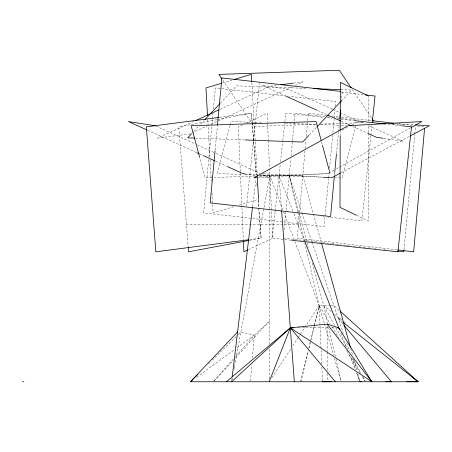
<?xml version="1.0" encoding="UTF-8"?>
<svg xmlns="http://www.w3.org/2000/svg" width="452" height="452" viewBox="0 0 452 452"><rect width="100%" height="100%" fill="white"/><g stroke="black" fill="none" stroke-linecap="round" stroke-linejoin="round"><path stroke-width="0.34" stroke-dasharray="2.26 1.69" d="M340.198 136.447L340.215 130.831M368.538 133.25L368.284 220.994L356.961 215.536M368.544 132.549L368.561 125.532M368.578 121.317L368.651 96.05M269.211 378.934L269.313 348.656M269.324 344.43L269.782 209.423M269.787 208.717L269.9 175.675L283.02 210.304M250.476 381.053L251.82 365.046M252.402 358.086L254.335 335.118L269.403 321.197L235.385 357.944M304.964 151.109L297.263 238.147L397.528 249.905M305.213 148.301L305.959 139.877M306.27 136.368L308.32 113.203L326.547 115.345M208.688 159.562L203.699 212.909L324.101 226.554L328.564 178.822M208.948 156.754L212.423 119.548M212.491 118.848L213.016 113.232M213.412 109.022L215.378 87.965L220.977 88.598M215.112 150.239L217.406 125.673M284.167 229.723L290.794 158.833M291.054 156.025L292.433 141.284M292.495 140.578L295.054 113.203L325.157 116.616M328.627 178.122L329.282 171.105M329.548 168.297L332.632 135.306M332.892 132.498L334.141 119.158M334.203 118.458L335.056 109.333M335.322 106.525L335.779 101.61L288.879 96.293M334.463 175.122L334.661 173.014M336.497 153.358L338.463 132.3M338.531 131.6L339.446 121.774M341.283 102.118L342.271 91.586M403.975 249.69L414.733 134.577M414.8 133.871L415.456 126.854L414.055 126.696M246.549 205.942L253.369 141.363M253.442 140.662L255.143 124.515M255.216 123.814L259.516 83.1M370.838 136.058L361.871 220.994L329.677 217.186M370.911 135.357L371.951 125.532M275.11 211.474L272.206 238.147L291.76 240.272M275.183 210.773L280.229 164.449M280.534 161.641L282.749 141.284M282.828 140.578L284.811 122.328M284.89 121.628L285.805 113.203L324.22 117.373M231.803 380.352L232.051 378.245M252.595 206.524L255.951 178.483M231.893 380.369L232.277 378.301M233.944 369.324L234.328 367.256M234.452 366.566L269.9 175.675M301.015 381.754L308.377 350.905M309.027 348.164L310.338 342.678M310.993 339.938L314.264 326.225M314.428 325.542L319.168 305.665L304.778 243.204M300.422 381.754L308.021 350.905M308.699 348.164L310.219 341.994M310.388 341.311L314.1 326.225M314.27 325.542L319.168 305.665L283.268 210.954M230.034 125.628L217.096 173.591L242.362 174.432M230.215 124.95L231.13 121.571L262.137 122.611M356.052 125.746L342.017 177.766L335 177.529M271.912 377.623L290.89 348.724M292.828 345.774L297.862 338.102M298.252 337.514L319.168 305.665L330.384 305.422M233.373 358.967L213.344 381.754L233.469 360.012M235.701 356.317L254.335 335.118L240.865 332.045L236.871 335.983M193.925 131.244L198.242 126.656M200.643 124.102L204.005 120.531M220.333 103.197L236.662 85.857L306.473 88.389M309.298 134.962L316.445 127.368M341.17 101.112L351.605 90.027L341.028 89.643M208.897 363.544L209.897 362.56M212.395 360.097L214.395 358.131M214.892 357.639L236.368 336.474M196.643 377.211L234.537 349.565M236.803 347.916L254.335 335.118M333.96 170.195L327.83 173.591L258.154 177.529M336.418 168.839L338.87 167.483M339.486 167.144L410.778 127.718M341.91 130.187L348.758 126.543M351.871 124.888L357.47 121.904M340.994 172.794L409.478 136.351M242.707 124.775L238.328 126.854L240.368 172.478M245.837 123.294L267.104 113.203L267.511 122.328M248.295 249.719L272.692 238.147L269.584 168.658M193.88 121.368L157.449 138.114L189.778 133.945L207.033 126.006M220.084 109.316L270.578 86.1L276.771 85.298M210.869 124.243L292.043 86.92M295.235 85.451L302.908 81.925L293.964 83.078M222.627 82.942L231.972 80.134M233.848 206.683L213.146 212.909L211.931 191.846M239.193 205.078L258.561 199.259M216.83 119.707L178.806 126.854L188.179 246.882M217.525 119.577L251.402 113.203L252.114 122.328M249.408 240.357L261.166 238.147L258.917 209.372M219.497 117.362L251.544 113.203L252.239 122.328M249.877 239.594L261.019 238.147L258.838 209.372M315.694 124.306L254.097 126.441L251.736 122.95M320.592 124.136L340.887 123.43M341.588 123.407L364.685 122.605M255.713 176.077L205.185 177.766L199.897 158.172M259.222 175.958L330.107 173.591L329.378 170.89M259.623 175.675L302.795 175.675L321.214 242.069M185.987 224.672L300.507 224.672M331.056 305.422L333.757 305.422L338.966 310.134M298.043 327.841L328.949 327.841M331.762 327.841L335.972 327.841M285.398 123.385L315.682 124.396M320.558 124.56L340.74 125.238M341.435 125.26L346.305 125.419M245.17 174.528L256.397 174.901M261.312 175.065L322.366 177.105M195.388 138.154L244.453 139.934M342.74 323.813L338.232 318.451L341.045 318.57M395.144 123.741L414.021 124.848M263.149 173.754L322.57 177.229M327.016 117.678L331.904 118.209M338.186 118.893L340.283 119.119M340.983 119.192L353.554 120.56M387.776 124.277L401.749 125.792M221.678 88.677L283.98 95.739M327.954 116.932L330.056 117.175M336.356 117.887L340.554 118.362M341.254 118.441L353.854 119.87M393.059 124.317L401.455 125.266M283.376 238.147L330.977 243.543M331.678 243.622L335.876 244.103M336.576 244.182L340.78 244.656M343.576 244.973L345.678 245.21M346.379 245.289L350.577 245.769M353.379 246.086L355.481 246.323M358.978 246.719L360.38 246.877M363.176 247.193L365.278 247.43M368.781 247.832L370.877 248.069M374.38 248.464L375.776 248.623M384.177 249.577L385.579 249.736M332.158 116L340.571 116.989M341.271 117.068L371.42 120.605M398.065 123.729L412.789 125.458M417.699 126.029L424.71 126.854M341.469 92.078L363.866 94.728M322.683 216.361L324.078 216.525M327.581 216.937L328.977 217.107M383.771 138.38L403.19 141.403L368.001 125.413M244.899 173.901L255.612 175.574M259.634 176.201L269.674 177.766L262.64 174.568M332.186 109.135L288.732 89.389L261.94 85.213L284.325 95.383M332.825 109.429L355.848 119.887M360.329 121.927L364.165 123.667M317.575 110.497L326.525 114.565M341.232 121.249L347.628 124.153M352.746 126.481L368.092 133.453M155.855 126.04L194.84 143.753M197.394 144.917L215.299 153.053M215.937 153.341L260.081 173.404M147.612 130.289L196.208 152.375M200.044 154.121L202.603 155.285M215.395 161.093L226.904 166.325M338.232 318.451L342.639 321.943M331.282 311.597L323.632 305.422L312.281 262.629M334.559 314.247L341.661 319.982M343.842 321.745L346.577 323.954M352.334 89.536L371.719 118.175M222.779 80.162L251.346 122.368M321.734 364.137L319.168 305.665L330.18 323.739M332.017 326.751L338.621 337.599M346.701 350.854L360.284 373.143M362.481 376.759L365.052 380.979M334.503 325.237L323.632 305.422L327.756 323.304M335.864 327.711L347.752 349.385M352.848 358.673L361.007 373.533M362.702 376.629L365.419 381.578M292.919 211.095L279.003 175.675L281.562 210.039M293.953 213.717L304.512 240.611M340.825 333.039L346.181 346.678M349.498 355.119L355.114 369.414M356.391 372.657L359.707 381.104M297.529 211.745L289.218 175.675L301.778 212.27M302.009 212.937L311.829 241.549M312.061 242.215L343.266 333.113M346.695 343.108L349.441 351.102M351.729 357.764L355.843 369.759M357.216 373.753L359.962 381.754M319.168 305.665L324.242 323.169M324.44 323.841L333.616 355.492M334.401 358.182L341.04 381.076M350.735 348.492L352.809 355.961M353.939 360.029L356.95 370.894M357.888 374.284L359.775 381.076M321.541 141.838L322.27 144.544M289.218 175.675L298.766 211.677M298.947 212.361L308.315 247.685M328.706 327.429L335.367 356.306M336 359.057L341.232 381.754M297.682 212.423L304.145 240.458M252.171 123.034L256.227 174.975L252.289 123.034M257.052 185.506L256.889 183.399L257.081 186.207M258.205 200.247L258.86 208.666M258.148 200.247L258.787 208.666M251.826 82.739L257.058 173.285M207.756 119.548L210.027 158.855M210.067 159.562L211.321 181.32M321.852 366.956L322.502 381.754M267.544 123.034L268.296 139.877M268.33 140.578L269.55 167.958M240.402 173.178L241.905 206.875M241.939 207.575L243.379 239.865M327.146 326.22L327.146 351.526M327.146 352.227L327.146 370.504M327.146 373.318L327.146 381.047"/><path stroke-width="0.68" d="M340.198 136.447L339.989 207.344L356.334 215.231M340.215 130.131L340.356 82.4L368.024 95.745M424.586 128.255L413.653 251.798L398.229 249.99M215.045 150.94L210.191 202.886L330.593 216.531L334.395 175.822M217.474 124.972L221.87 77.942L340.87 91.428M334.723 172.314L336.429 154.059M339.712 118.966L340.565 109.842M403.913 250.391L403.777 251.798L397.477 251.08M372.245 122.724L375.058 96.05L365.261 94.892M232.221 376.849L252.51 207.219M269.2 381.754L290.32 327.841L327.146 324.112L338.785 327.841L371.872 381.754L290.32 327.841L226.328 381.754M191.524 133.792L187.682 137.871L194.688 138.126M204.965 119.514L219.853 103.706M308.823 135.464L302.625 142.047L245.153 139.962M316.92 126.865L340.695 101.615M237.582 332.005L190.422 381.754L418.14 381.754L340.011 311.078M197.908 374.369L190.422 381.754L192.117 380.516M231.633 381.754L290.32 327.841L293.834 327.841M411.393 127.374L421.88 121.571L348.029 125.746L253.973 177.766L256.759 177.608M340.373 173.127L331.655 177.766L323.27 177.274M410.1 136.018L429.4 125.746L415.416 124.927M247.668 250.018L243.916 251.798L243.447 241.266M195.157 120.78L218.808 109.904M221.955 83.145L205.931 87.965L207.513 115.339M233.978 79.535L251.34 74.314L251.747 81.332M248.719 240.487L188.563 251.798L188.235 247.583M280.895 84.767L293.28 83.168M218.802 117.452L146.352 126.854L155.827 251.798L248.481 239.775M359.962 381.754L361.329 381.708M322.502 381.754L331.649 381.714M337.378 327.841L338.785 327.841M22.6 381.754L23.837 381.754M406.89 381.714L418.14 381.754L412.676 377.341M385.822 381.714L391.449 381.754L343.644 324.886M313.524 88.648L340.322 89.62M354.255 120.633L385.68 124.046M402.444 125.865L411.523 126.854L397.924 251.798L291.76 240.272M372.126 120.69L393.856 123.238M383.098 138.272L376.403 137.233L368.092 133.453M155.217 125.746L128.43 121.571L146.973 130.001M244.899 173.901L242.888 173.591L227.542 166.618M284.963 95.677L316.937 110.203M327.807 115.147L340.593 120.955M348.266 124.447L351.464 125.899M196.852 152.669L199.405 153.827M203.242 155.573L214.756 160.805M343.192 322.378L418.14 381.754M290.32 327.841L335.39 381.754M327.146 324.112L371.872 381.754M351.147 87.784L339.282 70.246L218.892 74.422L222 79.015M372.115 118.757L373.697 121.096M305.032 241.922L339.548 329.791M321.587 243.425L350.356 347.136M321.174 140.487L316.072 121.571L191.151 125.746L199.716 157.499M322.451 145.216L329.378 170.89M281.613 210.739L294.325 381.754M257.098 173.986L258.561 199.259"/></g></svg>
